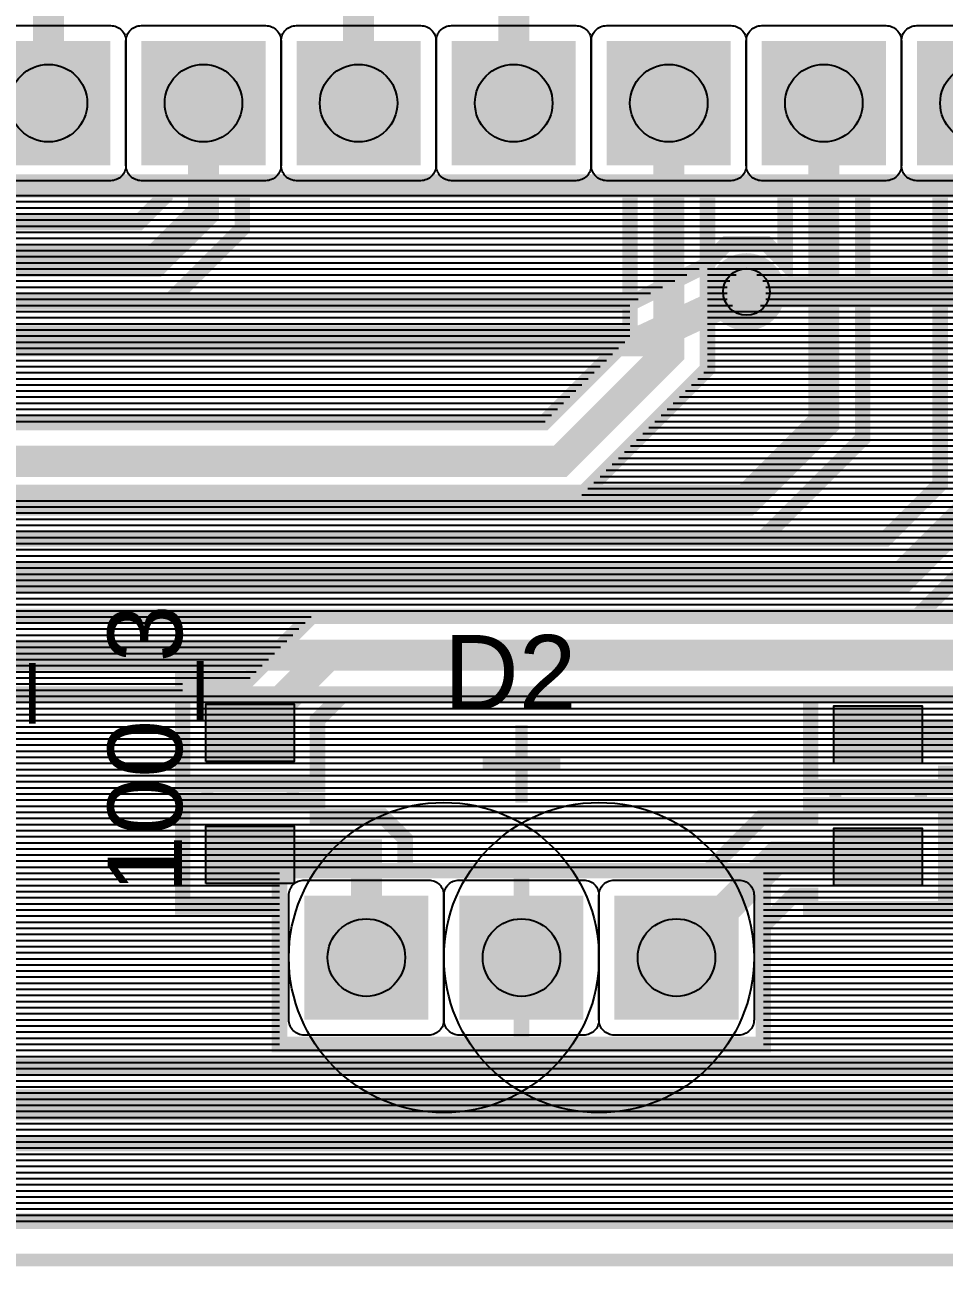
# Model space of a CAD drawing. Header units: inches. Extents: x -1.68 to 1.68, y -1.15 to 1.15.
# Drawn here: x 0.247 to 0.84, y -1.151 to -0.351 of the extents above; entities that cross this region are included whole.
import ezdxf

# ---------------------------------------------------------------- set-up
doc = ezdxf.new("R2010")
doc.units = ezdxf.units.IN
doc.layers.get('0').update_dxf_attribs({"linetype": 'CONTINUOUS'})

# ---------------------------------------------------------------- blocks, each defined once
blk = doc.blocks.new('RPAD')
blk.add_trace([(-0.5, -0.5), (-0.5, 0.5), (0.5, -0.5), (0.5, 0.5)])
blk = doc.blocks.new('EPAD')
at = {"const_width": 0.5}
blk.add_lwpolyline([(-0.25, 0, 1), (0.25, 0, 1)], format="xyb", close=True, dxfattribs=at)

msp = doc.modelspace()

# ---------------------------------------------------------------- linework, layer by layer
for points, const_width in [([(-1.6775, -1.1475), (1.6775, -1.1475), (1.6775, 1.1475), (-1.6775, 1.1475), (-1.6775, -1.1475)], 0.008), ([(-1.6775, -1.1475), (1.6775, -1.1475), (1.6775, 1.1475), (-1.6775, 1.1475), (-1.6775, -1.1475)], 0.008), ([(-1.6775, -1.1475), (1.6775, -1.1475), (1.6775, 1.1475), (-1.6775, 1.1475), (-1.6775, -1.1475)], 0.008), ([(1.4765, 1.085193), (1.4765, 1.009807), (1.529807, 0.9565), (1.605193, 0.9565), (1.6525, 1.003807), (1.6525, -0.968807), (1.610193, -0.9265), (1.534807, -0.9265), (1.4815, -0.979807), (1.4815, -1.055193), (1.534807, -1.1085), (1.610193, -1.1085), (1.6525, -1.066193), (1.6525, -1.1225), (-1.518807, -1.1225)], 0.01), ([(1.4765, 1.085193), (1.4765, 1.009807), (1.529807, 0.9565), (1.605193, 0.9565), (1.6525, 1.003807), (1.6525, -0.968807), (1.610193, -0.9265), (1.534807, -0.9265), (1.4815, -0.979807), (1.4815, -1.055193), (1.534807, -1.1085), (1.610193, -1.1085), (1.6525, -1.066193), (1.6525, -1.1225), (-1.518807, -1.1225)], 0.01), ([(0.2625, -0.401516), (0.2625, -0.3275), (0.0925, -0.1575), (0.0925, 0.320453), (0.1425, 0.370453), (0.68502, 0.370453)], 0.02), ([(0.1125, -0.451516), (1.5125, -0.451516), (1.5125, 0.248484), (0.1125, 0.248484), (0.1125, -0.451516)], 0.008), ([(0.1125, -0.451516), (1.5125, -0.451516), (1.5125, 0.248484), (0.1125, 0.248484), (0.1125, -0.451516)], 0.008), ([(0.1125, -0.451516), (1.5125, -0.451516), (1.5125, 0.248484), (0.1125, 0.248484), (0.1125, -0.451516)], 0.008), ([(0.5625, -0.401516), (0.5625, -0.200413), (-1.110256, -0.200413), (-1.159862, -0.25002), (-1.159862, -0.409075)], 0.02), ([(0.4625, -0.401516), (0.4625, -0.255531), (-1.035453, -0.255531), (-1.059862, -0.279941), (-1.059862, -0.409075)], 0.02), ([(0.3625, -0.401516), (0.3625, -0.472067), (0.331004, -0.503563), (0.110217, -0.503563), (-0.027579, -0.365768), (-0.826791, -0.365768)], 0.02), ([(-0.232303, -0.554744), (-0.232303, -0.6325), (0.5925, -0.6325), (0.6625, -0.5625), (0.6625, -0.401516)], 0.02), ([(0.7625, -0.401516), (0.7625, -0.6075), (0.7125, -0.6575), (-0.132303, -0.6575), (-0.132303, -0.554744)], 0.02), ([(-0.0325, -0.7575), (0.0175, -0.7075), (0.1425, -0.7075), (0.8125, -0.7075), (0.8625, -0.6575), (0.8625, -0.401516)], 0.02), ([(0.0175, -0.8075), (0.0675, -0.7575), (0.88876, -0.7575), (0.93876, -0.7075), (0.93876, -0.401516), (0.9625, -0.401516)], 0.02), ([(1.1625, -0.401516), (1.1625, -0.6875), (1.0925, -0.7575), (0.4425, -0.7575), (0.3925, -0.8075)], 0.02), ([(1.1375, -0.457515), (0.6875, -0.457515), (0.6875, -0.572855), (0.602855, -0.6575), (-0.242658, -0.6575)], 0.01), ([(0.1425, -0.6825), (0.802145, -0.6825), (0.8375, -0.647145), (0.8375, -0.457515), (0.7875, -0.457515), (0.787499, -0.617855), (0.722855, -0.6825), (-0.142658, -0.6825)], 0.01), ([(0.023696, -0.529745), (0.639364, -0.529745), (0.685217, -0.50677), (0.699738, -0.492248), (0.725419, -0.492248), (0.737501, -0.50433), (0.7375, -0.457515), (0.1065, -0.457515)], 0.01), ([(0.023696, -0.6075), (0.582145, -0.6075), (0.6375, -0.552145), (0.6375, -0.457515), (0.387499, -0.457515), (0.387499, -0.482422), (0.341359, -0.528563), (0.099862, -0.528563)], 0.01), ([(0.057145, -0.732501), (0.878405, -0.732501), (0.913761, -0.697145), (0.913761, -0.457515), (0.8875, -0.457515), (0.8875, -0.667855), (0.822855, -0.7325), (0.1425, -0.7325)], 0.01), ([(0.120571, -0.478563), (0.320649, -0.478563), (0.337501, -0.461712), (0.337501, -0.457515), (0.1065, -0.457515)], 0.01), ([(0.707401, -0.535748), (0.717756, -0.535748), (0.725079, -0.528426), (0.725079, -0.51807), (0.717756, -0.510748), (0.707401, -0.510748), (0.700079, -0.51807), (0.700079, -0.528426), (0.707401, -0.535748)], 0.01), ([(0.712579, -0.523248), (0.645256, -0.554744), (-0.032303, -0.554744)], 0.02), ([(1.118091, -0.523248), (0.712579, -0.523248)], 0.02), ([(1.4625, -0.6575), (1.4625, -0.6525), (1.4425, -0.7375), (1.437803, -1.047505), (-0.5025, -1.0475), (-0.5025, -0.8775)], 0.02), ([(1.45533, -0.6265), (1.475341, -0.6265), (1.477968, -0.629128), (1.4875, -0.630234), (1.4875, -0.638659), (1.4935, -0.644659), (1.4935, -0.670341), (1.481057, -0.682783), (1.467456, -0.740589), (1.462644, -1.058126), (1.448048, -1.072504), (1.437803, -1.072504), (-0.512855, -1.072499)], 0.01), ([(-0.4775, -1.022501), (1.41318, -1.022506), (1.417544, -0.734412), (1.418165, -0.731774), (1.432407, -0.671247), (1.4315, -0.670341), (1.4315, -0.644659), (1.440866, -0.635294), (1.443265, -0.6251), (1.45533, -0.6265)], 0.01), ([(0.876179, -0.833759), (0.841, -0.833759), (0.841, -0.842259), (0.754, -0.842259), (0.754, -0.7825), (0.452855, -0.7825), (0.436, -0.799355), (0.436, -0.841), (0.349, -0.841), (0.349, -0.774), (0.390645, -0.774), (0.432145, -0.7325), (1.082145, -0.7325)], 0.01), ([(0.87492, -0.782499), (0.077855, -0.782499)], 0.01), ([(0.5675, -0.8025), (0.5675, -0.8525)], 0.008), ([(0.5675, -0.8025), (0.5675, -0.8525)], 0.008), ([(0.5675, -0.8025), (0.5675, -0.8525)], 0.008), ([(0.7975, -0.80876), (0.8925, -0.80876), (0.89376, -0.8075)], 0.02), ([(0.5425, -0.8275), (0.5925, -0.8275)], 0.008), ([(0.5425, -0.8275), (0.5925, -0.8275)], 0.008), ([(0.5425, -0.8275), (0.5925, -0.8275)], 0.008), ([(0.364941, -0.852776), (0.364941, -0.840965)], 0.007874), ([(0.364941, -0.852776), (0.364941, -0.840965)], 0.007874), ([(0.364941, -0.852776), (0.364941, -0.840965)], 0.007874), ([(0.420059, -0.852776), (0.420059, -0.840965)], 0.007874), ([(0.420059, -0.852776), (0.420059, -0.840965)], 0.007874), ([(0.420059, -0.852776), (0.420059, -0.840965)], 0.007874), ([(0.769941, -0.854035), (0.769941, -0.842224)], 0.007874), ([(0.769941, -0.854035), (0.769941, -0.842224)], 0.007874), ([(0.769941, -0.854035), (0.769941, -0.842224)], 0.007874), ([(0.825059, -0.854035), (0.825059, -0.842224)], 0.007874), ([(0.825059, -0.854035), (0.825059, -0.842224)], 0.007874), ([(0.825059, -0.854035), (0.825059, -0.842224)], 0.007874), ([(0.436, -0.861241), (0.477855, -0.861241), (0.4925, -0.875885), (0.4925, -0.8965), (0.688145, -0.8965), (0.722145, -0.8625), (0.754, -0.8625), (0.754, -0.854), (0.841, -0.854), (0.841, -0.921), (0.754, -0.921), (0.754, -0.9125), (0.742855, -0.9125), (0.7235, -0.931855), (0.7235, -1.0085), (0.4115, -1.0085), (0.4115, -0.91974), (0.349, -0.91974), (0.349, -0.852741), (0.436, -0.852741), (0.436, -0.861241)], 0.01), ([(0.4675, -0.9525), (0.4675, -0.88624), (0.3925, -0.88624)], 0.02), ([(0.6675, -0.9525), (0.7325, -0.8875), (0.7975, -0.8875)], 0.02), ([(0.7235, -1.0085), (0.4115, -1.0085), (0.4115, -0.8965), (0.7235, -0.8965), (0.7235, -1.0085)], 0.01), ([(0.5675, -0.8965), (0.5675, -0.9525)], 0.01), ([(0.5675, -1.0085), (0.5675, -0.9525)], 0.01)]:
    msp.add_lwpolyline(points, dxfattribs=dict(const_width=const_width))
for points in [[(0.2225, -0.351516), (0.3025, -0.351516), (0.303539, -0.351566), (0.304544, -0.351715), (0.305511, -0.351957), (0.306435, -0.352287), (0.307312, -0.352702), (0.308136, -0.353197), (0.308904, -0.353766), (0.309609, -0.354406), (0.31025, -0.355113), (0.310819, -0.35588), (0.311313, -0.356704), (0.311728, -0.35758), (0.312059, -0.358504), (0.312301, -0.359471), (0.31245, -0.360476), (0.3125, -0.361516), (0.3125, -0.441516), (0.31245, -0.442555), (0.312301, -0.44356), (0.312059, -0.444527), (0.311728, -0.445451), (0.311313, -0.446328), (0.310819, -0.447152), (0.31025, -0.447919), (0.309609, -0.448625), (0.308904, -0.449265), (0.308136, -0.449835), (0.307312, -0.45033), (0.306435, -0.450744), (0.305511, -0.451075), (0.304544, -0.451317), (0.303539, -0.451465), (0.3025, -0.451516), (0.3025, -0.451516), (0.2225, -0.451516)], [(0.9025, -0.451516), (0.8225, -0.451516), (0.821461, -0.451465), (0.820455, -0.451317), (0.819489, -0.451075), (0.818565, -0.450744), (0.817688, -0.45033), (0.816864, -0.449835), (0.816096, -0.449265), (0.815391, -0.448625), (0.81475, -0.447919), (0.814181, -0.447152), (0.813687, -0.446328), (0.813272, -0.445451), (0.812941, -0.444527), (0.812699, -0.44356), (0.81255, -0.442555), (0.8125, -0.441516), (0.8125, -0.361516), (0.81255, -0.360476), (0.812699, -0.359471), (0.812941, -0.358504), (0.813272, -0.35758), (0.813687, -0.356704), (0.814181, -0.35588), (0.81475, -0.355113), (0.815391, -0.354406), (0.816096, -0.353766), (0.816864, -0.353197), (0.817688, -0.352702), (0.818565, -0.352287), (0.819489, -0.351957), (0.820455, -0.351715), (0.821461, -0.351566), (0.8225, -0.351516), (0.9025, -0.351516)], [(-0.400217, -0.461083), (0.7375, -0.461083)], [(0.103091, -0.461083), (0.337501, -0.461083)], [(0.387499, -0.461083), (0.6375, -0.461083)], [(0.6875, -0.461083), (1.1375, -0.461083)], [(0.787499, -0.461083), (0.8375, -0.461083)], [(-0.400217, -0.46502), (0.7375, -0.46502)], [(-0.400217, -0.468957), (0.7375, -0.468957)], [(0.107028, -0.46502), (0.334193, -0.46502)], [(0.110965, -0.468957), (0.330256, -0.468957)], [(0.387499, -0.46502), (0.6375, -0.46502)], [(0.387499, -0.468957), (0.6375, -0.468957)], [(0.6875, -0.46502), (1.1375, -0.46502)], [(0.6875, -0.468957), (1.1375, -0.468957)], [(0.787499, -0.46502), (0.8375, -0.46502)], [(0.787499, -0.468957), (0.8375, -0.468957)], [(-0.400217, -0.472894), (0.7375, -0.472894)], [(-0.400217, -0.476831), (0.7375, -0.476831)], [(0.114902, -0.472894), (0.326319, -0.472894)], [(0.118839, -0.476831), (0.322382, -0.476831)], [(0.387499, -0.472894), (0.6375, -0.472894)], [(0.387499, -0.476831), (0.6375, -0.476831)], [(0.6875, -0.472894), (1.1375, -0.472894)], [(0.6875, -0.476831), (1.1375, -0.476831)], [(0.787499, -0.472894), (0.8375, -0.472894)], [(0.787499, -0.476831), (0.8375, -0.476831)], [(-0.400217, -0.480768), (0.7375, -0.480768)], [(-0.400217, -0.484705), (0.7375, -0.484705)], [(0.385217, -0.484705), (0.6375, -0.484705)], [(0.387499, -0.480768), (0.6375, -0.480768)], [(0.6875, -0.480768), (1.1375, -0.480768)], [(0.6875, -0.484705), (1.1375, -0.484705)], [(0.787499, -0.480768), (0.8375, -0.480768)], [(0.787499, -0.484705), (0.8375, -0.484705)], [(-0.400217, -0.488642), (0.7375, -0.488642)], [(-0.400217, -0.492579), (0.699408, -0.492579)], [(0.377343, -0.492579), (0.6375, -0.492579)], [(0.38128, -0.488642), (0.6375, -0.488642)], [(0.6875, -0.488642), (1.1375, -0.488642)], [(0.6875, -0.492579), (1.1375, -0.492579)], [(0.72575, -0.492579), (0.7375, -0.492579)], [(0.787499, -0.488642), (0.8375, -0.488642)], [(0.787499, -0.492579), (0.8375, -0.492579)], [(-0.400217, -0.496516), (0.695471, -0.496516)], [(0.023696, -0.500453), (0.691534, -0.500453)], [(0.369469, -0.500453), (0.6375, -0.500453)], [(0.373406, -0.496516), (0.6375, -0.496516)], [(0.6875, -0.496516), (1.1375, -0.496516)], [(0.6875, -0.500453), (1.1375, -0.500453)], [(0.729687, -0.496516), (0.7375, -0.496516)], [(0.733624, -0.500453), (0.7375, -0.500453)], [(0.787499, -0.496516), (0.8375, -0.496516)], [(0.787499, -0.500453), (0.8375, -0.500453)], [(0.023696, -0.50439), (0.687597, -0.50439)], [(0.023696, -0.508327), (0.682109, -0.508327)], [(0.023696, -0.512264), (0.674252, -0.512264)], [(0.357657, -0.512264), (0.6375, -0.512264)], [(0.361594, -0.508327), (0.6375, -0.508327)], [(0.365532, -0.50439), (0.6375, -0.50439)], [(0.6875, -0.50439), (1.1375, -0.50439)], [(0.6875, -0.508327), (1.1375, -0.508327)], [(0.6875, -0.512264), (0.705885, -0.512264)], [(0.719272, -0.512264), (1.111397, -0.512264)], [(0.787499, -0.50439), (0.8375, -0.50439)], [(0.787499, -0.508327), (0.8375, -0.508327)], [(0.787499, -0.512264), (0.8375, -0.512264)], [(0.023696, -0.516201), (0.666394, -0.516201)], [(0.023696, -0.520138), (0.658537, -0.520138)], [(0.349783, -0.520138), (0.6375, -0.520138)], [(0.35372, -0.516201), (0.6375, -0.516201)], [(0.6875, -0.516201), (0.701948, -0.516201)], [(0.6875, -0.520138), (0.700079, -0.520138)], [(0.723209, -0.516201), (1.10746, -0.516201)], [(0.725079, -0.520138), (1.105591, -0.520138)], [(0.787499, -0.516201), (0.8375, -0.516201)], [(0.787499, -0.520138), (0.8375, -0.520138)], [(0.023696, -0.524075), (0.65068, -0.524075)], [(0.023696, -0.528012), (0.642822, -0.528012)], [(0.341909, -0.528012), (0.6375, -0.528012)], [(0.345846, -0.524075), (0.6375, -0.524075)], [(0.6875, -0.524075), (0.700079, -0.524075)], [(0.6875, -0.528012), (0.700079, -0.528012)], [(0.725079, -0.524075), (1.105591, -0.524075)], [(0.725079, -0.528012), (1.105591, -0.528012)], [(0.787499, -0.524075), (0.8375, -0.524075)], [(0.787499, -0.528012), (0.8375, -0.528012)], [(0.023696, -0.531949), (0.6375, -0.531949)], [(0.023696, -0.535886), (0.6375, -0.535886)], [(0.6875, -0.531949), (0.703602, -0.531949)], [(0.6875, -0.535886), (1.1375, -0.535886)], [(0.721556, -0.531949), (1.109114, -0.531949)], [(0.787499, -0.531949), (0.8375, -0.531949)], [(0.787499, -0.535886), (0.8375, -0.535886)], [(0.023696, -0.539823), (0.6375, -0.539823)], [(0.023696, -0.54376), (0.6375, -0.54376)], [(0.6875, -0.539823), (1.1375, -0.539823)], [(0.6875, -0.54376), (1.1375, -0.54376)], [(0.787499, -0.539823), (0.8375, -0.539823)], [(0.787499, -0.54376), (0.8375, -0.54376)], [(0.023696, -0.547697), (0.6375, -0.547697)], [(0.023696, -0.551634), (0.6375, -0.551634)], [(0.6875, -0.547697), (1.1375, -0.547697)], [(0.6875, -0.551634), (1.1375, -0.551634)], [(0.787499, -0.547697), (0.8375, -0.547697)], [(0.787499, -0.551634), (0.8375, -0.551634)], [(0.023696, -0.555571), (0.634075, -0.555571)], [(0.023696, -0.559508), (0.630138, -0.559508)], [(0.6875, -0.555571), (1.1375, -0.555571)], [(0.6875, -0.559508), (1.1375, -0.559508)], [(0.787499, -0.555571), (0.8375, -0.555571)], [(0.787499, -0.559508), (0.8375, -0.559508)], [(0.023696, -0.563445), (0.626201, -0.563445)], [(0.023696, -0.567382), (0.622264, -0.567382)], [(0.6875, -0.563445), (1.1375, -0.563445)], [(0.6875, -0.567382), (1.1375, -0.567382)], [(0.787499, -0.563445), (0.8375, -0.563445)], [(0.787499, -0.567382), (0.8375, -0.567382)], [(0.023696, -0.571319), (0.618327, -0.571319)], [(0.023696, -0.575256), (0.61439, -0.575256)], [(0.685098, -0.575256), (1.1375, -0.575256)], [(0.6875, -0.571319), (1.1375, -0.571319)], [(0.787499, -0.571319), (0.8375, -0.571319)], [(0.787499, -0.575256), (0.8375, -0.575256)], [(0.023696, -0.579193), (0.610453, -0.579193)], [(0.023696, -0.58313), (0.606516, -0.58313)], [(0.677224, -0.58313), (1.1375, -0.58313)], [(0.681161, -0.579193), (1.1375, -0.579193)], [(0.787499, -0.579193), (0.8375, -0.579193)], [(0.787499, -0.58313), (0.8375, -0.58313)], [(0.023696, -0.587067), (0.602579, -0.587067)], [(0.023696, -0.591004), (0.598642, -0.591004)], [(0.66935, -0.591004), (1.1375, -0.591004)], [(0.673287, -0.587067), (1.1375, -0.587067)], [(0.787499, -0.587067), (0.8375, -0.587067)], [(0.787499, -0.591004), (0.8375, -0.591004)], [(0.023696, -0.594941), (0.594705, -0.594941)], [(0.023696, -0.598878), (0.590768, -0.598878)], [(0.661476, -0.598878), (1.1375, -0.598878)], [(0.665413, -0.594941), (1.1375, -0.594941)], [(0.787499, -0.594941), (0.8375, -0.594941)], [(0.787499, -0.598878), (0.8375, -0.598878)], [(0.023696, -0.602815), (0.586831, -0.602815)], [(0.023696, -0.606752), (0.582894, -0.606752)], [(0.653602, -0.606752), (1.1375, -0.606752)], [(0.657539, -0.602815), (1.1375, -0.602815)], [(0.787499, -0.602815), (0.8375, -0.602815)], [(0.787499, -0.606752), (0.8375, -0.606752)], [(0.645728, -0.614626), (1.1375, -0.614626)], [(0.649665, -0.610689), (1.1375, -0.610689)], [(0.787499, -0.610689), (0.8375, -0.610689)], [(0.787499, -0.614626), (0.8375, -0.614626)], [(0.637854, -0.6225), (1.1375, -0.6225)], [(0.641791, -0.618563), (1.1375, -0.618563)], [(0.782854, -0.6225), (0.8375, -0.6225)], [(0.786791, -0.618563), (0.8375, -0.618563)], [(0.62998, -0.630374), (1.1375, -0.630374)], [(0.633917, -0.626437), (1.1375, -0.626437)], [(0.77498, -0.630374), (0.8375, -0.630374)], [(0.778917, -0.626437), (0.8375, -0.626437)], [(0.622106, -0.638248), (1.1375, -0.638248)], [(0.626043, -0.634311), (1.1375, -0.634311)], [(0.767106, -0.638248), (0.8375, -0.638248)], [(0.771043, -0.634311), (0.8375, -0.634311)], [(0.614232, -0.646122), (1.1375, -0.646122)], [(0.618169, -0.642185), (1.1375, -0.642185)], [(0.759232, -0.646122), (0.8375, -0.646122)], [(0.763169, -0.642185), (0.8375, -0.642185)], [(0.606358, -0.653996), (1.1375, -0.653996)], [(0.610295, -0.650059), (1.1375, -0.650059)], [(0.751358, -0.653996), (0.83065, -0.653996)], [(0.755295, -0.650059), (0.834587, -0.650059)], [(-0.4775, -0.657933), (1.1375, -0.657933)], [(-0.4775, -0.66187), (1.1375, -0.66187)], [(0.743484, -0.66187), (0.822776, -0.66187)], [(0.747421, -0.657933), (0.826713, -0.657933)], [(-0.4775, -0.665807), (1.1375, -0.665807)], [(-0.4775, -0.669744), (1.1375, -0.669744)], [(0.73561, -0.669744), (0.814902, -0.669744)], [(0.739547, -0.665807), (0.818839, -0.665807)], [(-0.4775, -0.673681), (1.1375, -0.673681)], [(-0.4775, -0.677618), (1.137028, -0.677618)], [(0.727736, -0.677618), (0.807028, -0.677618)], [(0.731673, -0.673681), (0.810965, -0.673681)], [(-0.4775, -0.681555), (1.13309, -0.681555)], [(-0.4775, -0.685492), (1.129153, -0.685492)], [(0.723799, -0.681555), (0.803091, -0.681555)], [(-0.4775, -0.689429), (1.125216, -0.689429)], [(-0.4775, -0.693366), (1.121279, -0.693366)], [(-0.4775, -0.697303), (1.117342, -0.697303)], [(-0.4775, -0.70124), (1.113405, -0.70124)], [(-0.4775, -0.705177), (1.109468, -0.705177)], [(-0.4775, -0.709114), (1.105531, -0.709114)], [(-0.4775, -0.713051), (1.101594, -0.713051)], [(-0.4775, -0.716988), (1.097657, -0.716988)], [(0.838366, -0.716988), (0.893917, -0.716988)], [(-0.4775, -0.720925), (1.09372, -0.720925)], [(-0.4775, -0.724862), (1.089783, -0.724862)], [(0.830492, -0.724862), (0.886043, -0.724862)], [(0.834429, -0.720925), (0.88998, -0.720925)], [(-0.017361, -0.728799), (1.085846, -0.728799)], [(0.153091, -0.732736), (0.431909, -0.732736)], [(0.826555, -0.728799), (0.882106, -0.728799)], [(0.157028, -0.736673), (0.427972, -0.736673)], [(0.160965, -0.74061), (0.424035, -0.74061)], [(0.164902, -0.744547), (0.420098, -0.744547)], [(0.1675, -0.748484), (0.416161, -0.748484)], [(0.1675, -0.752421), (0.412224, -0.752421)], [(0.1675, -0.756358), (0.408287, -0.756358)], [(0.1675, -0.760295), (0.40435, -0.760295)], [(0.1675, -0.764232), (0.400413, -0.764232)], [(0.1675, -0.768169), (0.396476, -0.768169)], [(0.1675, -0.772106), (0.392539, -0.772106)], [(0.186, -0.776043), (0.349, -0.776043)], [(0.076437, -0.783917), (0.873502, -0.783917)], [(0.186, -0.77998), (0.349, -0.77998)], [(0.186, -0.783917), (0.349, -0.783917)], [(0.451437, -0.783917), (0.754, -0.783917)], [(0.068563, -0.791791), (0.865628, -0.791791)], [(0.0725, -0.787854), (0.869565, -0.787854)], [(0.186, -0.787854), (0.349, -0.787854)], [(0.186, -0.791791), (0.349, -0.791791)], [(0.443563, -0.791791), (0.754, -0.791791)], [(0.4475, -0.787854), (0.754, -0.787854)], [(0.060689, -0.799665), (0.86276, -0.799665)], [(0.064626, -0.795728), (0.86276, -0.795728)], [(0.186, -0.795728), (0.349, -0.795728)], [(0.186, -0.799665), (0.349, -0.799665)], [(0.436, -0.799665), (0.754, -0.799665)], [(0.439626, -0.795728), (0.754, -0.795728)], [(0.052815, -0.807539), (0.86276, -0.807539)], [(0.056752, -0.803602), (0.86276, -0.803602)], [(0.186, -0.803602), (0.349, -0.803602)], [(0.186, -0.807539), (0.349, -0.807539)], [(0.436, -0.803602), (0.754, -0.803602)], [(0.436, -0.807539), (0.754, -0.807539)], [(0.0485, -0.815413), (0.86276, -0.815413)], [(0.048878, -0.811476), (0.86276, -0.811476)], [(0.186, -0.811476), (0.349, -0.811476)], [(0.186, -0.815413), (0.349, -0.815413)], [(0.436, -0.811476), (0.754, -0.811476)], [(0.436, -0.815413), (0.754, -0.815413)], [(0.045553, -0.823287), (0.865707, -0.823287)], [(0.0485, -0.81935), (0.86276, -0.81935)], [(0.186, -0.81935), (0.349, -0.81935)], [(0.186, -0.823287), (0.349, -0.823287)], [(0.436, -0.81935), (0.754, -0.81935)], [(0.436, -0.823287), (0.754, -0.823287)], [(0.037679, -0.831161), (0.873581, -0.831161)], [(0.041616, -0.827224), (0.869644, -0.827224)], [(0.186, -0.827224), (0.349, -0.827224)], [(0.186, -0.831161), (0.349, -0.831161)], [(0.436, -0.827224), (0.754, -0.827224)], [(0.436, -0.831161), (0.754, -0.831161)], [(-0.400217, -0.839035), (1.415959, -0.839035)], [(0.033742, -0.835098), (0.877518, -0.835098)], [(0.186, -0.835098), (0.349, -0.835098)], [(0.186, -0.839035), (0.349, -0.839035)], [(0.436, -0.835098), (0.754, -0.835098)], [(0.436, -0.839035), (0.754, -0.839035)], [(-0.4775, -0.842972), (1.6525, -0.842972)], [(-0.4775, -0.846909), (1.6525, -0.846909)], [(-0.400217, -0.842972), (1.4159, -0.842972)], [(-0.400217, -0.846909), (1.41584, -0.846909)], [(-0.4775, -0.850846), (1.6525, -0.850846)], [(-0.400217, -0.850846), (1.41578, -0.850846)], [(-0.400217, -0.854783), (1.41572, -0.854783)], [(0.186, -0.854783), (0.349, -0.854783)], [(0.436, -0.854783), (0.754, -0.854783)], [(-0.400217, -0.85872), (1.415661, -0.85872)], [(-0.400217, -0.862657), (1.415601, -0.862657)], [(0.186, -0.85872), (0.349, -0.85872)], [(0.186, -0.862657), (0.349, -0.862657)], [(0.436, -0.85872), (0.754, -0.85872)], [(0.479272, -0.862657), (0.721988, -0.862657)], [(-0.400217, -0.866594), (1.415542, -0.866594)], [(-0.400217, -0.870531), (1.415482, -0.870531)], [(0.186, -0.866594), (0.349, -0.866594)], [(0.186, -0.870531), (0.349, -0.870531)], [(0.483209, -0.866594), (0.718051, -0.866594)], [(0.487146, -0.870531), (0.714114, -0.870531)], [(-0.400217, -0.874469), (1.415422, -0.874469)], [(-0.400217, -0.878406), (1.415363, -0.878406)], [(0.186, -0.874469), (0.349, -0.874469)], [(0.186, -0.878406), (0.349, -0.878406)], [(0.491083, -0.874469), (0.710177, -0.874469)], [(0.4925, -0.878406), (0.70624, -0.878406)], [(-0.400217, -0.882343), (1.415303, -0.882343)], [(-0.396298, -0.88628), (1.415243, -0.88628)], [(0.186, -0.882343), (0.349, -0.882343)], [(0.186, -0.88628), (0.349, -0.88628)], [(0.4925, -0.882343), (0.702303, -0.882343)], [(0.4925, -0.88628), (0.698366, -0.88628)], [(-0.394217, -0.890217), (1.415184, -0.890217)], [(-0.394217, -0.894154), (1.415124, -0.894154)], [(0.186, -0.890217), (0.349, -0.890217)], [(0.186, -0.894154), (0.349, -0.894154)], [(0.4925, -0.890217), (0.694429, -0.890217)], [(0.4925, -0.894154), (0.690492, -0.894154)], [(0.0735, -0.898091), (0.4115, -0.898091)], [(0.0735, -0.902028), (0.4115, -0.902028)], [(0.186, -0.898091), (0.349, -0.898091)], [(0.186, -0.902028), (0.349, -0.902028)], [(0.7235, -0.898091), (1.0865, -0.898091)], [(0.7235, -0.902028), (1.0865, -0.902028)], [(0.0735, -0.905965), (0.4115, -0.905965)], [(0.0735, -0.909902), (0.4115, -0.909902)], [(0.186, -0.905965), (0.349, -0.905965)], [(0.186, -0.909902), (0.349, -0.909902)], [(0.7235, -0.905965), (1.0865, -0.905965)], [(0.7235, -0.909902), (1.0865, -0.909902)], [(0.0735, -0.913839), (0.4115, -0.913839)], [(0.0735, -0.917776), (0.4115, -0.917776)], [(0.186, -0.913839), (0.349, -0.913839)], [(0.186, -0.917776), (0.349, -0.917776)], [(0.7235, -0.913839), (1.0865, -0.913839)], [(0.7235, -0.917776), (1.0865, -0.917776)], [(0.737579, -0.917776), (0.754, -0.917776)], [(0.741516, -0.913839), (0.754, -0.913839)], [(0.0735, -0.921713), (0.4115, -0.921713)], [(0.0735, -0.92565), (0.4115, -0.92565)], [(0.079705, -0.92565), (0.4115, -0.92565)], [(0.083642, -0.921713), (0.4115, -0.921713)], [(0.7235, -0.921713), (1.0865, -0.921713)], [(0.7235, -0.92565), (1.0865, -0.92565)], [(0.729705, -0.92565), (1.080295, -0.92565)], [(0.733642, -0.921713), (1.076358, -0.921713)], [(0.0735, -0.929587), (0.4115, -0.929587)], [(0.0735, -0.933524), (0.4115, -0.933524)], [(0.0735, -0.933524), (0.4115, -0.933524)], [(0.075768, -0.929587), (0.4115, -0.929587)], [(0.7235, -0.929587), (1.0865, -0.929587)], [(0.7235, -0.933524), (1.0865, -0.933524)], [(0.7235, -0.933524), (1.0865, -0.933524)], [(0.725768, -0.929587), (1.084232, -0.929587)], [(0.0735, -0.937461), (0.4115, -0.937461)], [(0.0735, -0.937461), (0.4115, -0.937461)], [(0.0735, -0.941398), (0.4115, -0.941398)], [(0.0735, -0.941398), (0.4115, -0.941398)], [(0.7235, -0.937461), (1.0865, -0.937461)], [(0.7235, -0.937461), (1.0865, -0.937461)], [(0.7235, -0.941398), (1.0865, -0.941398)], [(0.7235, -0.941398), (1.0865, -0.941398)], [(0.0735, -0.945335), (0.4115, -0.945335)], [(0.0735, -0.945335), (0.4115, -0.945335)], [(0.0735, -0.949272), (0.4115, -0.949272)], [(0.0735, -0.949272), (0.4115, -0.949272)], [(0.7235, -0.945335), (1.0865, -0.945335)], [(0.7235, -0.945335), (1.0865, -0.945335)], [(0.7235, -0.949272), (1.0865, -0.949272)], [(0.7235, -0.949272), (1.0865, -0.949272)], [(0.0735, -0.953209), (0.4115, -0.953209)], [(0.0735, -0.953209), (0.4115, -0.953209)], [(0.0735, -0.957146), (0.4115, -0.957146)], [(0.0735, -0.957146), (0.4115, -0.957146)], [(0.7235, -0.953209), (1.0865, -0.953209)], [(0.7235, -0.953209), (1.0865, -0.953209)], [(0.7235, -0.957146), (1.0865, -0.957146)], [(0.7235, -0.957146), (1.0865, -0.957146)], [(0.0735, -0.961083), (0.4115, -0.961083)], [(0.0735, -0.961083), (0.4115, -0.961083)], [(0.0735, -0.96502), (0.4115, -0.96502)], [(0.0735, -0.96502), (0.4115, -0.96502)], [(0.7235, -0.961083), (1.0865, -0.961083)], [(0.7235, -0.961083), (1.0865, -0.961083)], [(0.7235, -0.96502), (1.0865, -0.96502)], [(0.7235, -0.96502), (1.0865, -0.96502)], [(0.0735, -0.968957), (0.4115, -0.968957)], [(0.0735, -0.968957), (0.4115, -0.968957)], [(0.0735, -0.972894), (0.4115, -0.972894)], [(0.0735, -0.972894), (0.4115, -0.972894)], [(0.7235, -0.968957), (1.0865, -0.968957)], [(0.7235, -0.968957), (1.0865, -0.968957)], [(0.7235, -0.972894), (1.0865, -0.972894)], [(0.7235, -0.972894), (1.0865, -0.972894)], [(0.0735, -0.976831), (0.4115, -0.976831)], [(0.0735, -0.976831), (0.4115, -0.976831)], [(0.0735, -0.980768), (0.4115, -0.980768)], [(0.0735, -0.980768), (0.4115, -0.980768)], [(0.7235, -0.976831), (1.0865, -0.976831)], [(0.7235, -0.976831), (1.0865, -0.976831)], [(0.7235, -0.980768), (1.0865, -0.980768)], [(0.7235, -0.980768), (1.0865, -0.980768)], [(0.0735, -0.984705), (0.4115, -0.984705)], [(0.0735, -0.984705), (0.4115, -0.984705)], [(0.0735, -0.988642), (0.4115, -0.988642)], [(0.0735, -0.988642), (0.4115, -0.988642)], [(0.0735, -0.992579), (0.4115, -0.992579)], [(0.0735, -0.992579), (0.4115, -0.992579)], [(0.7235, -0.984705), (1.0865, -0.984705)], [(0.7235, -0.984705), (1.0865, -0.984705)], [(0.7235, -0.988642), (1.0865, -0.988642)], [(0.7235, -0.988642), (1.0865, -0.988642)], [(0.7235, -0.992579), (1.0865, -0.992579)], [(0.7235, -0.992579), (1.0865, -0.992579)], [(0.0735, -0.996516), (0.4115, -0.996516)], [(0.0735, -0.996516), (0.4115, -0.996516)], [(0.0735, -1.000453), (0.4115, -1.000453)], [(0.0735, -1.000453), (0.4115, -1.000453)], [(0.7235, -0.996516), (1.0865, -0.996516)], [(0.7235, -0.996516), (1.0865, -0.996516)], [(0.7235, -1.000453), (1.0865, -1.000453)], [(0.7235, -1.000453), (1.0865, -1.000453)], [(0.0735, -1.00439), (0.4115, -1.00439)], [(0.0735, -1.00439), (0.4115, -1.00439)], [(0.0735, -1.008327), (0.4115, -1.008327)], [(0.0735, -1.008327), (0.4115, -1.008327)], [(0.7235, -1.00439), (1.0865, -1.00439)], [(0.7235, -1.00439), (1.0865, -1.00439)], [(0.7235, -1.008327), (1.0865, -1.008327)], [(0.7235, -1.008327), (1.0865, -1.008327)], [(-0.564, -1.012264), (1.4815, -1.012264)], [(-0.564, -1.016201), (1.4815, -1.016201)], [(-0.4775, -1.012264), (1.413335, -1.012264)], [(-0.4775, -1.016201), (1.413275, -1.016201)], [(-0.5725, -1.024075), (1.4815, -1.024075)], [(-0.564, -1.020138), (1.4815, -1.020138)], [(-0.4775, -1.020138), (1.413215, -1.020138)], [(-0.5725, -1.028012), (1.4815, -1.028012)], [(-0.5725, -1.031949), (1.4815, -1.031949)], [(-0.5725, -1.035886), (1.4815, -1.035886)], [(-0.5725, -1.039823), (1.4815, -1.039823)], [(-0.5725, -1.04376), (1.4815, -1.04376)], [(-0.5725, -1.047697), (1.4815, -1.047697)], [(-0.5725, -1.051634), (1.4815, -1.051634)], [(-0.5725, -1.055571), (1.481878, -1.055571)], [(-0.5725, -1.059508), (1.485815, -1.059508)], [(-0.5725, -1.063445), (1.489752, -1.063445)], [(-0.575965, -1.071319), (1.497626, -1.071319)], [(-0.5725, -1.067382), (1.493689, -1.067382)], [(-1.4765, -1.075256), (1.501563, -1.075256)], [(-1.4765, -1.079193), (1.5055, -1.079193)], [(-0.583839, -1.079193), (1.5055, -1.079193)], [(-0.579902, -1.075256), (1.501563, -1.075256)], [(-1.483374, -1.087067), (1.513374, -1.087067)], [(-1.483374, -1.087067), (1.513374, -1.087067)], [(-1.479437, -1.08313), (1.509437, -1.08313)], [(-1.479437, -1.08313), (1.509437, -1.08313)], [(-1.491248, -1.094941), (1.521248, -1.094941)], [(-1.491248, -1.094941), (1.521248, -1.094941)], [(-1.487311, -1.091004), (1.517311, -1.091004)], [(-1.487311, -1.091004), (1.517311, -1.091004)], [(-1.499122, -1.102815), (1.529122, -1.102815)], [(-1.499122, -1.102815), (1.529122, -1.102815)], [(-1.495185, -1.098878), (1.525185, -1.098878)], [(-1.495185, -1.098878), (1.525185, -1.098878)], [(-1.506996, -1.110689), (1.6525, -1.110689)], [(-1.506996, -1.110689), (1.6525, -1.110689)], [(-1.503059, -1.106752), (1.533059, -1.106752)], [(-1.503059, -1.106752), (1.533059, -1.106752)], [(-1.51487, -1.118563), (1.6525, -1.118563)], [(-1.51487, -1.118563), (1.6525, -1.118563)], [(-1.510933, -1.114626), (1.6525, -1.114626)], [(-1.510933, -1.114626), (1.6525, -1.114626)], [(-1.518807, -1.1225), (1.6525, -1.1225)], [(-1.518807, -1.1225), (1.6525, -1.1225)]]:
    msp.add_lwpolyline(points)
for points in [[(0.4025, -0.451516), (0.3225, -0.451516), (0.321461, -0.451465), (0.320456, -0.451317), (0.319489, -0.451075), (0.318565, -0.450744), (0.317688, -0.45033), (0.316864, -0.449835), (0.316096, -0.449265), (0.315391, -0.448625), (0.31475, -0.447919), (0.314181, -0.447152), (0.313687, -0.446328), (0.313272, -0.445451), (0.312941, -0.444527), (0.312699, -0.44356), (0.31255, -0.442555), (0.3125, -0.441516), (0.3125, -0.361516), (0.31255, -0.360476), (0.312699, -0.359471), (0.312941, -0.358504), (0.313272, -0.35758), (0.313687, -0.356704), (0.314181, -0.35588), (0.31475, -0.355113), (0.315391, -0.354406), (0.316096, -0.353766), (0.316864, -0.353197), (0.317688, -0.352702), (0.318565, -0.352287), (0.319489, -0.351957), (0.320456, -0.351715), (0.321461, -0.351566), (0.3225, -0.351516), (0.4025, -0.351516), (0.403539, -0.351566), (0.404545, -0.351715), (0.405511, -0.351957), (0.406435, -0.352287), (0.407312, -0.352702), (0.408136, -0.353197), (0.408904, -0.353766), (0.409609, -0.354406), (0.41025, -0.355113), (0.410819, -0.35588), (0.411313, -0.356704), (0.411728, -0.35758), (0.412059, -0.358504), (0.412301, -0.359471), (0.41245, -0.360476), (0.4125, -0.361516), (0.4125, -0.441516), (0.41245, -0.442555), (0.412301, -0.44356), (0.412059, -0.444527), (0.411728, -0.445451), (0.411313, -0.446328), (0.410819, -0.447152), (0.41025, -0.447919), (0.409609, -0.448625), (0.408904, -0.449265), (0.408136, -0.449835), (0.407312, -0.45033), (0.406435, -0.450744), (0.405511, -0.451075), (0.404545, -0.451317), (0.403539, -0.451465), (0.4025, -0.451516)], [(0.5025, -0.451516), (0.4225, -0.451516), (0.421461, -0.451465), (0.420456, -0.451317), (0.419489, -0.451075), (0.418565, -0.450744), (0.417688, -0.45033), (0.416864, -0.449835), (0.416096, -0.449265), (0.415391, -0.448625), (0.41475, -0.447919), (0.414181, -0.447152), (0.413687, -0.446328), (0.413272, -0.445451), (0.412941, -0.444527), (0.412699, -0.44356), (0.41255, -0.442555), (0.4125, -0.441516), (0.4125, -0.361516), (0.41255, -0.360476), (0.412699, -0.359471), (0.412941, -0.358504), (0.413272, -0.35758), (0.413687, -0.356704), (0.414181, -0.35588), (0.41475, -0.355113), (0.415391, -0.354406), (0.416096, -0.353766), (0.416864, -0.353197), (0.417688, -0.352702), (0.418565, -0.352287), (0.419489, -0.351957), (0.420456, -0.351715), (0.421461, -0.351566), (0.4225, -0.351516), (0.5025, -0.351516), (0.503539, -0.351566), (0.504544, -0.351715), (0.505511, -0.351957), (0.506435, -0.352287), (0.507312, -0.352702), (0.508136, -0.353197), (0.508904, -0.353766), (0.509609, -0.354406), (0.51025, -0.355113), (0.510819, -0.35588), (0.511313, -0.356704), (0.511728, -0.35758), (0.512059, -0.358504), (0.512301, -0.359471), (0.51245, -0.360476), (0.5125, -0.361516), (0.5125, -0.441516), (0.51245, -0.442555), (0.512301, -0.44356), (0.512059, -0.444527), (0.511728, -0.445451), (0.511313, -0.446328), (0.510819, -0.447152), (0.51025, -0.447919), (0.509609, -0.448625), (0.508904, -0.449265), (0.508136, -0.449835), (0.507312, -0.45033), (0.506435, -0.450744), (0.505511, -0.451075), (0.504544, -0.451317), (0.503539, -0.451465), (0.5025, -0.451516)], [(0.6025, -0.451516), (0.5225, -0.451516), (0.521461, -0.451465), (0.520456, -0.451317), (0.519489, -0.451075), (0.518565, -0.450744), (0.517688, -0.45033), (0.516864, -0.449835), (0.516096, -0.449265), (0.515391, -0.448625), (0.51475, -0.447919), (0.514181, -0.447152), (0.513687, -0.446328), (0.513272, -0.445451), (0.512941, -0.444527), (0.512699, -0.44356), (0.51255, -0.442555), (0.5125, -0.441516), (0.5125, -0.361516), (0.51255, -0.360476), (0.512699, -0.359471), (0.512941, -0.358504), (0.513272, -0.35758), (0.513687, -0.356704), (0.514181, -0.35588), (0.51475, -0.355113), (0.515391, -0.354406), (0.516096, -0.353766), (0.516864, -0.353197), (0.517688, -0.352702), (0.518565, -0.352287), (0.519489, -0.351957), (0.520456, -0.351715), (0.521461, -0.351566), (0.5225, -0.351516), (0.6025, -0.351516), (0.603539, -0.351566), (0.604544, -0.351715), (0.605511, -0.351957), (0.606435, -0.352287), (0.607312, -0.352702), (0.608136, -0.353197), (0.608904, -0.353766), (0.609609, -0.354406), (0.61025, -0.355113), (0.610819, -0.35588), (0.611313, -0.356704), (0.611728, -0.35758), (0.612059, -0.358504), (0.612301, -0.359471), (0.61245, -0.360476), (0.6125, -0.361516), (0.6125, -0.441516), (0.61245, -0.442555), (0.612301, -0.44356), (0.612059, -0.444527), (0.611728, -0.445451), (0.611313, -0.446328), (0.610819, -0.447152), (0.61025, -0.447919), (0.609609, -0.448625), (0.608904, -0.449265), (0.608136, -0.449835), (0.607312, -0.45033), (0.606435, -0.450744), (0.605511, -0.451075), (0.604544, -0.451317), (0.603539, -0.451465), (0.6025, -0.451516)], [(0.7025, -0.451516), (0.6225, -0.451516), (0.621461, -0.451465), (0.620456, -0.451317), (0.619489, -0.451075), (0.618565, -0.450744), (0.617688, -0.45033), (0.616864, -0.449835), (0.616096, -0.449265), (0.615391, -0.448625), (0.61475, -0.447919), (0.614181, -0.447152), (0.613687, -0.446328), (0.613272, -0.445451), (0.612941, -0.444527), (0.612699, -0.44356), (0.61255, -0.442555), (0.6125, -0.441516), (0.6125, -0.361516), (0.61255, -0.360476), (0.612699, -0.359471), (0.612941, -0.358504), (0.613272, -0.35758), (0.613687, -0.356704), (0.614181, -0.35588), (0.61475, -0.355113), (0.615391, -0.354406), (0.616096, -0.353766), (0.616864, -0.353197), (0.617688, -0.352702), (0.618565, -0.352287), (0.619489, -0.351957), (0.620456, -0.351715), (0.621461, -0.351566), (0.6225, -0.351516), (0.7025, -0.351516), (0.703539, -0.351566), (0.704544, -0.351715), (0.705511, -0.351957), (0.706435, -0.352287), (0.707312, -0.352702), (0.708136, -0.353197), (0.708904, -0.353766), (0.709609, -0.354406), (0.71025, -0.355113), (0.710819, -0.35588), (0.711313, -0.356704), (0.711728, -0.35758), (0.712059, -0.358504), (0.712301, -0.359471), (0.71245, -0.360476), (0.7125, -0.361516), (0.7125, -0.441516), (0.71245, -0.442555), (0.712301, -0.44356), (0.712059, -0.444527), (0.711728, -0.445451), (0.711313, -0.446328), (0.710819, -0.447152), (0.71025, -0.447919), (0.709609, -0.448625), (0.708904, -0.449265), (0.708136, -0.449835), (0.707312, -0.45033), (0.706435, -0.450744), (0.705511, -0.451075), (0.704544, -0.451317), (0.703539, -0.451465), (0.7025, -0.451516)], [(0.8025, -0.451516), (0.7225, -0.451516), (0.721461, -0.451465), (0.720456, -0.451317), (0.719489, -0.451075), (0.718565, -0.450744), (0.717688, -0.45033), (0.716864, -0.449835), (0.716096, -0.449265), (0.715391, -0.448625), (0.71475, -0.447919), (0.714181, -0.447152), (0.713687, -0.446328), (0.713272, -0.445451), (0.712941, -0.444527), (0.712699, -0.44356), (0.71255, -0.442555), (0.7125, -0.441516), (0.7125, -0.361516), (0.71255, -0.360476), (0.712699, -0.359471), (0.712941, -0.358504), (0.713272, -0.35758), (0.713687, -0.356704), (0.714181, -0.35588), (0.71475, -0.355113), (0.715391, -0.354406), (0.716096, -0.353766), (0.716864, -0.353197), (0.717688, -0.352702), (0.718565, -0.352287), (0.719489, -0.351957), (0.720456, -0.351715), (0.721461, -0.351566), (0.7225, -0.351516), (0.8025, -0.351516), (0.803539, -0.351566), (0.804545, -0.351715), (0.805511, -0.351957), (0.806435, -0.352287), (0.807312, -0.352702), (0.808136, -0.353197), (0.808904, -0.353766), (0.809609, -0.354406), (0.81025, -0.355113), (0.810819, -0.35588), (0.811313, -0.356704), (0.811728, -0.35758), (0.812059, -0.358504), (0.812301, -0.359471), (0.81245, -0.360476), (0.8125, -0.361516), (0.8125, -0.441516), (0.81245, -0.442555), (0.812301, -0.44356), (0.812059, -0.444527), (0.811728, -0.445451), (0.811313, -0.446328), (0.810819, -0.447152), (0.81025, -0.447919), (0.809609, -0.448625), (0.808904, -0.449265), (0.808136, -0.449835), (0.807312, -0.45033), (0.806435, -0.450744), (0.805511, -0.451075), (0.804545, -0.451317), (0.803539, -0.451465), (0.8025, -0.451516)], [(0.364, -0.826), (0.364, -0.789), (0.421, -0.789), (0.421, -0.826), (0.364, -0.826)], [(0.769, -0.82726), (0.769, -0.79026), (0.826, -0.79026), (0.826, -0.82726), (0.769, -0.82726)], [(0.364, -0.90474), (0.364, -0.86774), (0.421, -0.86774), (0.421, -0.90474), (0.364, -0.90474)], [(0.769, -0.906), (0.769, -0.869), (0.826, -0.869), (0.826, -0.906), (0.769, -0.906)], [(0.4275, -0.9025), (0.5075, -0.9025), (0.508539, -0.90255), (0.509544, -0.902699), (0.510511, -0.902941), (0.511435, -0.903272), (0.512312, -0.903686), (0.513136, -0.904181), (0.513904, -0.90475), (0.514609, -0.905391), (0.51525, -0.906097), (0.515819, -0.906864), (0.516313, -0.907688), (0.516728, -0.908565), (0.517059, -0.909489), (0.517301, -0.910456), (0.51745, -0.911461), (0.5175, -0.9125), (0.5175, -0.9925), (0.51745, -0.993539), (0.517301, -0.994545), (0.517059, -0.995511), (0.516728, -0.996435), (0.516313, -0.997312), (0.515819, -0.998136), (0.51525, -0.998903), (0.514609, -0.999609), (0.513904, -1.00025), (0.513136, -1.000819), (0.512312, -1.001314), (0.511435, -1.001728), (0.510511, -1.002059), (0.509544, -1.002301), (0.508539, -1.00245), (0.5075, -1.0025), (0.4275, -1.0025), (0.426461, -1.00245), (0.425456, -1.002301), (0.424489, -1.002059), (0.423565, -1.001728), (0.422688, -1.001314), (0.421864, -1.000819), (0.421096, -1.00025), (0.420391, -0.999609), (0.41975, -0.998903), (0.419181, -0.998136), (0.418687, -0.997312), (0.418272, -0.996435), (0.417941, -0.995511), (0.417699, -0.994545), (0.41755, -0.993539), (0.4175, -0.9925), (0.4175, -0.9125), (0.41755, -0.911461), (0.417699, -0.910456), (0.417941, -0.909489), (0.418272, -0.908565), (0.418687, -0.907688), (0.419181, -0.906864), (0.41975, -0.906097), (0.420391, -0.905391), (0.421096, -0.90475), (0.421864, -0.904181), (0.422688, -0.903686), (0.423565, -0.903272), (0.424489, -0.902941), (0.425456, -0.902699), (0.426461, -0.90255), (0.4275, -0.9025)], [(0.5275, -0.9025), (0.6075, -0.9025), (0.608539, -0.90255), (0.609545, -0.902699), (0.610511, -0.902941), (0.611435, -0.903272), (0.612312, -0.903686), (0.613136, -0.904181), (0.613904, -0.90475), (0.614609, -0.905391), (0.61525, -0.906097), (0.615819, -0.906864), (0.616313, -0.907688), (0.616728, -0.908565), (0.617059, -0.909489), (0.617301, -0.910456), (0.61745, -0.911461), (0.6175, -0.9125), (0.6175, -0.9925), (0.61745, -0.993539), (0.617301, -0.994545), (0.617059, -0.995511), (0.616728, -0.996435), (0.616313, -0.997312), (0.615819, -0.998136), (0.61525, -0.998903), (0.614609, -0.999609), (0.613904, -1.00025), (0.613136, -1.000819), (0.612312, -1.001314), (0.611435, -1.001728), (0.610511, -1.002059), (0.609545, -1.002301), (0.608539, -1.00245), (0.6075, -1.0025), (0.5275, -1.0025), (0.526461, -1.00245), (0.525456, -1.002301), (0.524489, -1.002059), (0.523565, -1.001728), (0.522688, -1.001314), (0.521864, -1.000819), (0.521096, -1.00025), (0.520391, -0.999609), (0.51975, -0.998903), (0.519181, -0.998136), (0.518687, -0.997312), (0.518272, -0.996435), (0.517941, -0.995511), (0.517699, -0.994545), (0.51755, -0.993539), (0.5175, -0.9925), (0.5175, -0.9125), (0.51755, -0.911461), (0.517699, -0.910456), (0.517941, -0.909489), (0.518272, -0.908565), (0.518687, -0.907688), (0.519181, -0.906864), (0.51975, -0.906097), (0.520391, -0.905391), (0.521096, -0.90475), (0.521864, -0.904181), (0.522688, -0.903686), (0.523565, -0.903272), (0.524489, -0.902941), (0.525456, -0.902699), (0.526461, -0.90255), (0.5275, -0.9025)], [(0.6275, -0.9025), (0.7075, -0.9025), (0.708539, -0.90255), (0.709544, -0.902699), (0.710511, -0.902941), (0.711435, -0.903272), (0.712312, -0.903686), (0.713136, -0.904181), (0.713904, -0.90475), (0.714609, -0.905391), (0.71525, -0.906097), (0.715819, -0.906864), (0.716313, -0.907688), (0.716728, -0.908565), (0.717059, -0.909489), (0.717301, -0.910456), (0.71745, -0.911461), (0.7175, -0.9125), (0.7175, -0.9925), (0.71745, -0.993539), (0.717301, -0.994545), (0.717059, -0.995511), (0.716728, -0.996435), (0.716313, -0.997312), (0.715819, -0.998136), (0.71525, -0.998903), (0.714609, -0.999609), (0.713904, -1.00025), (0.713136, -1.000819), (0.712312, -1.001314), (0.711435, -1.001728), (0.710511, -1.002059), (0.709544, -1.002301), (0.708539, -1.00245), (0.7075, -1.0025), (0.6275, -1.0025), (0.626461, -1.00245), (0.625455, -1.002301), (0.624489, -1.002059), (0.623565, -1.001728), (0.622688, -1.001314), (0.621864, -1.000819), (0.621096, -1.00025), (0.620391, -0.999609), (0.61975, -0.998903), (0.619181, -0.998136), (0.618687, -0.997312), (0.618272, -0.996435), (0.617941, -0.995511), (0.617699, -0.994545), (0.61755, -0.993539), (0.6175, -0.9925), (0.6175, -0.9125), (0.61755, -0.911461), (0.617699, -0.910456), (0.617941, -0.909489), (0.618272, -0.908565), (0.618687, -0.907688), (0.619181, -0.906864), (0.61975, -0.906097), (0.620391, -0.905391), (0.621096, -0.90475), (0.621864, -0.904181), (0.622688, -0.903686), (0.623565, -0.903272), (0.624489, -0.902941), (0.625455, -0.902699), (0.626461, -0.90255), (0.6275, -0.9025)]]:
    msp.add_lwpolyline(points, close=True)
for centre, radius in [((0.2625, -0.401516), 0.025), ((0.3625, -0.401516), 0.025), ((0.4625, -0.401516), 0.025), ((0.5625, -0.401516), 0.025), ((0.6625, -0.401516), 0.025), ((0.7625, -0.401516), 0.025), ((0.8625, -0.401516), 0.025), ((0.712579, -0.523248), 0.015), ((0.5175, -0.9525), 0.1), ((0.5175, -0.9525), 0.1), ((0.5175, -0.9525), 0.1), ((0.6175, -0.9525), 0.1), ((0.6175, -0.9525), 0.1), ((0.6175, -0.9525), 0.1), ((0.4675, -0.9525), 0.025), ((0.5675, -0.9525), 0.025), ((0.6675, -0.9525), 0.025), ((0.6175, -0.9525), 0), ((0.6175, -0.9525), 0), ((0.6175, -0.9525), 0)]:
    msp.add_circle(centre, radius)

# ---------------------------------------------------------------- block references
for p, xscale, yscale, rotation in [((0.2625, -0.401516), 0.08, 0.08, 180), ((0.3625, -0.401516), 0.08, 0.08, 180), ((0.4625, -0.401516), 0.08, 0.08, 180), ((0.5625, -0.401516), 0.08, 0.08, 180), ((0.6625, -0.401516), 0.08, 0.08, 180), ((0.7625, -0.401516), 0.08, 0.08, 180), ((0.8625, -0.401516), 0.08, 0.08, 180), ((0.3925, -0.8075), 0.037, 0.057, 90), ((0.3925, -0.8075), 0.037, 0.057, 90), ((0.7975, -0.80876), 0.037, 0.057, 90), ((0.7975, -0.80876), 0.037, 0.057, 90), ((0.3925, -0.88624), 0.037, 0.057, 90), ((0.3925, -0.88624), 0.037, 0.057, 90), ((0.7975, -0.8875), 0.037, 0.057, 90), ((0.7975, -0.8875), 0.037, 0.057, 90)]:
    msp.add_blockref('RPAD', p, dxfattribs=dict(xscale=xscale, yscale=yscale, rotation=rotation))
for name, p, xscale, yscale in [('EPAD', (0.712579, -0.523248), 0.05, 0.05), ('EPAD', (0.712579, -0.523248), 0.03, 0.03), ('RPAD', (0.4675, -0.9525), 0.08, 0.08), ('RPAD', (0.5675, -0.9525), 0.08, 0.08), ('RPAD', (0.6675, -0.9525), 0.08, 0.08)]:
    msp.add_blockref(name, p, dxfattribs=dict(xscale=xscale, yscale=yscale))

# ---------------------------------------------------------------- texts
at = {"width": 1.041667}
for s, p in [('100_3', (0.348705, -0.910846)), ('100_3', (0.348705, -0.910846)), ('100_3', (0.348705, -0.910846)), ('100_6', (0.240437, -0.912106)), ('100_6', (0.240437, -0.912106)), ('100_6', (0.240437, -0.912106))]:
    msp.add_text(s, height=0.048, rotation=90, dxfattribs=at).set_placement(p)
msp.add_text('D2', height=0.048, dxfattribs=at).set_placement((0.5175, -0.7925))
msp.add_text('D2', height=0.048, dxfattribs=at).set_placement((0.5175, -0.7925))
msp.add_text('D2', height=0.048, dxfattribs=at).set_placement((0.5175, -0.7925))

doc.saveas('drawing.dxf')
